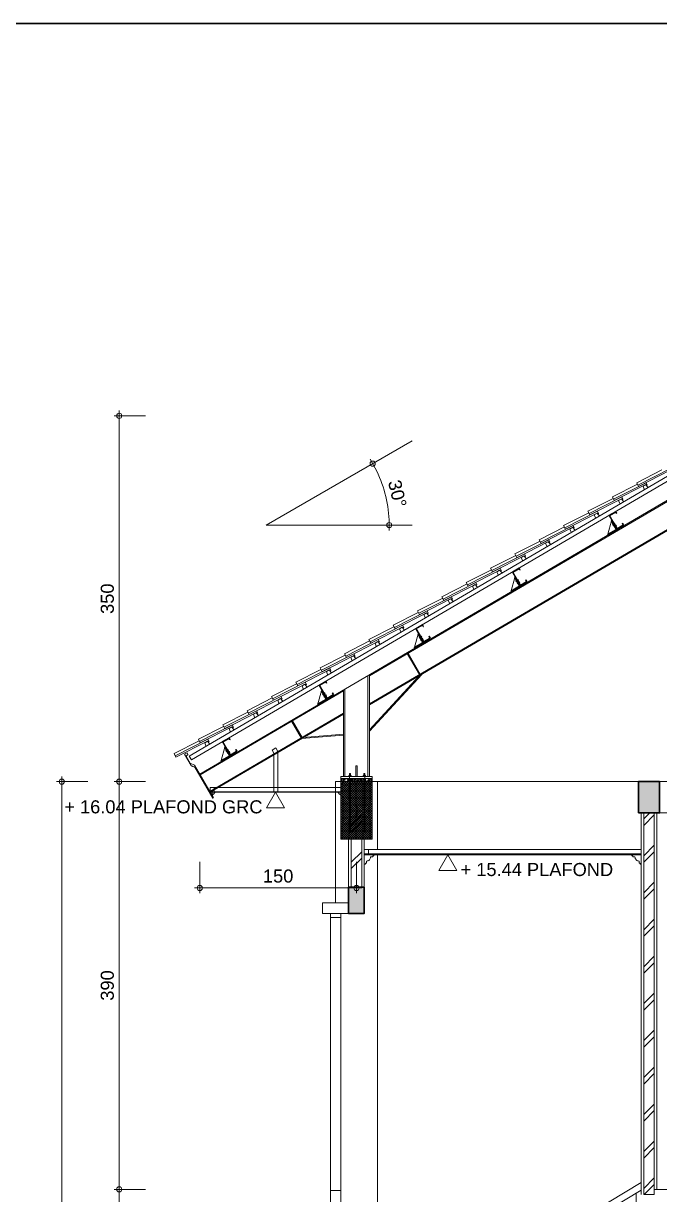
# Model space of a CAD drawing. Header units: millimetres. Extents: x -11 to 1625, y -267 to 180.
# Drawn here: x 1102.56 to 1114.73, y 39.6 to 62 of the extents above; entities that cross this region are included whole.
import ezdxf
from ezdxf.enums import TextEntityAlignment as Align

# ---------------------------------------------------------------- set-up
doc = ezdxf.new("R2010")
doc.units = ezdxf.units.MM
doc.layers.add('03-GRS', color=3, linetype='Continuous')
for name, color, linetype, lineweight in [('ars', 11, 'Continuous', 5), ('atap', 7, 'Continuous', 20), ('balok', 111, 'Continuous', 35), ('blk', 1, 'Continuous', 30), ('GEN', 11, 'Continuous', 5), ('GRS KOP', 1, 'Continuous', 35), ('kap', 71, 'Continuous', 15), ('kop', 7, 'Continuous', 20), ('kus', 63, 'Continuous', 15), ('lan', 7, 'Continuous', 15), ('not', 7, 'Continuous', 20), ('pla', 213, 'Continuous', 15), ('sol kol', 8, 'Continuous', 0), ('tem', 5, 'Continuous', 20), ('u', 6, 'Continuous', 20)]:
    doc.layers.add(name, color=color, linetype=linetype, lineweight=lineweight)
doc.styles.add('BARU', font='complex.shx')
doc.styles.add('S', font='SIMPLEX', dxfattribs={"width": 1.1})
doc.styles.get("Standard").update_dxf_attribs({"font": 'ARIALUNI.TTF'})
doc.dimstyles.new('SK 50', dxfattribs={"dimtxt": 0.25, "dimasz": 0.1, "dimexe": 0, "dimexo": 0, "dimgap": 0.1, "dimtad": 1, "dimdec": 0, "dimlfac": 50, "dimzin": 12, "dimdsep": 46, "dimtxsty": 'Standard', "dimblk": 'BULAT', "dimcen": 0.1, "dimclrd": 256, "dimclre": 256, "dimclrt": 256, "dimadec": 0, "dimazin": 3, "dimtfac": 1, "dimtdec": 0, "dimtofl": 0, "dimtmove": 0, "dimatfit": 3, "dimldrblk": 'BULAT', "dimfxl": 0, "dimtolj": 1, "dimtzin": 0, "dimlwd": -1, "dimlwe": -1, "dimarcsym": 0})

# ---------------------------------------------------------------- blocks, each defined once
blk = doc.blocks.new('kop')
at = {"layer": 'GRS KOP'}
blk.add_lwpolyline([(1, 54), (83, 54), (83, 1), (1, 1)], close=True, dxfattribs=at)
at = {"layer": 'kop', "style": 'BARU', "flags": 4}
for p, height in [((73.8, 5.4), 0.35), ((80.303, 5.382), 0.25), ((73.8, 4.9), 0.35), ((80.303, 4.882), 0.25), ((73.8, 4.4), 0.35), ((80.303, 4.382), 0.25)]:
    blk.add_attdef('-', p, '', height=height, dxfattribs=at)
at = {"layer": 'kop', "flags": 4}
for tag, p in [('AR-00', (78.057, 2.648)), ('00', (81.238, 2.647))]:
    blk.add_attdef(tag, text='', height=0.35, dxfattribs=at).set_placement(p, align=Align.MIDDLE)
blk = doc.blocks.new('BULAT')
for p, q in [((-1, 0), (1, 0)), ((0, -1), (0, 1))]:
    blk.add_line(p, q)
blk.add_circle((0, 0), 0.5)
blk = doc.blocks.new('*D94')
at = {"layer": 'Defpoints', "color": 0, "ltscale": 0.15}
for p in [(1104.891, 39.696), (1104.391, 31.776), (1104.891, 31.776)]:
    blk.add_point(p, dxfattribs=at)
at = {"layer": 'u', "ltscale": 0.15}
for p, q in [((1104.891, 39.696), (1104.391, 39.696)), ((1104.391, 39.596), (1104.391, 31.876)), ((1104.891, 31.776), (1104.391, 31.776))]:
    blk.add_line(p, q, dxfattribs=at)
at = {"layer": 'u', "ltscale": 0.15, "xscale": 0.1, "yscale": 0.1, "zscale": 0.1}
for p, rotation in [((1104.391, 39.696), 90), ((1104.391, 31.776), 270)]:
    blk.add_blockref('BULAT', p, dxfattribs=dict(at, rotation=rotation))
at = {"layer": 'u', "ltscale": 0.15, "insert": (1104.164, 35.736), "char_height": 0.25, "attachment_point": 5, "rotation": 90}
blk.add_mtext('\\A1;396', dxfattribs=at)
blk = doc.blocks.new('*D95')
at = {"layer": 'Defpoints', "color": 0, "ltscale": 0.15}
for p in [(1104.891, 47.496), (1104.391, 39.696), (1104.891, 39.696)]:
    blk.add_point(p, dxfattribs=at)
at = {"layer": 'u', "ltscale": 0.15}
for p, q in [((1104.891, 47.496), (1104.391, 47.496)), ((1104.391, 47.396), (1104.391, 39.796)), ((1104.891, 39.696), (1104.391, 39.696))]:
    blk.add_line(p, q, dxfattribs=at)
at = {"layer": 'u', "ltscale": 0.15, "xscale": 0.1, "yscale": 0.1, "zscale": 0.1}
for p, rotation in [((1104.391, 47.496), 90), ((1104.391, 39.696), 270)]:
    blk.add_blockref('BULAT', p, dxfattribs=dict(at, rotation=rotation))
at = {"layer": 'u', "ltscale": 0.15, "insert": (1104.164, 43.596), "char_height": 0.25, "attachment_point": 5, "rotation": 90}
blk.add_mtext('\\A1;390', dxfattribs=at)
blk = doc.blocks.new('*D96')
at = {"layer": 'Defpoints', "color": 0, "ltscale": 0.15}
for p in [(1104.891, 54.493), (1104.391, 47.496), (1104.891, 47.496)]:
    blk.add_point(p, dxfattribs=at)
at = {"layer": 'u', "ltscale": 0.15}
for p, q in [((1104.891, 54.493), (1104.391, 54.493)), ((1104.391, 54.393), (1104.391, 47.596)), ((1104.891, 47.496), (1104.391, 47.496))]:
    blk.add_line(p, q, dxfattribs=at)
at = {"layer": 'u', "ltscale": 0.15, "xscale": 0.1, "yscale": 0.1, "zscale": 0.1}
for p, rotation in [((1104.391, 54.493), 90), ((1104.391, 47.496), 270)]:
    blk.add_blockref('BULAT', p, dxfattribs=dict(at, rotation=rotation))
at = {"layer": 'u', "ltscale": 0.15, "insert": (1104.164, 50.995), "char_height": 0.25, "attachment_point": 5, "rotation": 90}
blk.add_mtext('\\A1;350', dxfattribs=at)
blk = doc.blocks.new('*D98')
at = {"layer": 'Defpoints', "color": 0, "ltscale": 0.15}
for p in [(1103.791, 47.496), (1103.291, 15.216), (1103.791, 15.216)]:
    blk.add_point(p, dxfattribs=at)
at = {"layer": 'u', "ltscale": 0.15}
for p, q in [((1103.791, 47.496), (1103.291, 47.496)), ((1103.291, 47.396), (1103.291, 15.316)), ((1103.791, 15.216), (1103.291, 15.216))]:
    blk.add_line(p, q, dxfattribs=at)
at = {"layer": 'u', "ltscale": 0.15, "xscale": 0.1, "yscale": 0.1, "zscale": 0.1}
for p, rotation in [((1103.291, 47.496), 90), ((1103.291, 15.216), 270)]:
    blk.add_blockref('BULAT', p, dxfattribs=dict(at, rotation=rotation))
at = {"layer": 'u', "ltscale": 0.15, "insert": (1103.064, 31.356), "char_height": 0.25, "attachment_point": 5, "rotation": 90}
blk.add_mtext('\\A1;1614', dxfattribs=at)
blk = doc.blocks.new('PEILA')
blk.add_lwpolyline([(-0.188, -0.325), (0.188, -0.325), (0, 0)], close=True)
at = {"style": 'S', "width": 1.1, "flags": 4}
blk.add_attdef('CAT', (0.265, -0.289), '', height=0.2, dxfattribs=at)
blk = doc.blocks.new('*D181')
at = {"layer": 'Defpoints', "color": 0, "ltscale": 0.15}
for p in [(1105.932, 45.961), (1108.932, 45.961), (1108.932, 45.461)]:
    blk.add_point(p, dxfattribs=at)
at = {"layer": 'u', "ltscale": 0.15}
for p, q in [((1105.932, 45.961), (1105.932, 45.461)), ((1108.932, 45.961), (1108.932, 45.461)), ((1106.032, 45.461), (1108.832, 45.461))]:
    blk.add_line(p, q, dxfattribs=at)
at = {"layer": 'u', "ltscale": 0.15, "xscale": 0.1, "yscale": 0.1, "zscale": 0.1, "rotation": 180}
blk.add_blockref('BULAT', (1105.932, 45.461), dxfattribs=at)
at = {"layer": 'u', "ltscale": 0.15, "xscale": 0.1, "yscale": 0.1, "zscale": 0.1}
blk.add_blockref('BULAT', (1108.932, 45.461), dxfattribs=at)
at = {"layer": 'u', "ltscale": 0.15, "insert": (1107.432, 45.688), "char_height": 0.25, "attachment_point": 5}
blk.add_mtext('\\A1;150', dxfattribs=at)
blk = doc.blocks.new('*D3232')
at = {"layer": 'Defpoints', "color": 0}
for p in [(1109.998, 54.016), (1109.416, 53.207), (1107.202, 52.402), (1107.202, 52.402), (1109.998, 52.402)]:
    blk.add_point(p, dxfattribs=at)
at = {"layer": 'u'}
blk.add_arc((1107.202, 52.402), 2.355, 2.4329, 27.5671, dxfattribs=at)
at = {"layer": 'u', "xscale": 0.1, "yscale": 0.1, "zscale": 0.1}
for p, rotation in [((1109.242, 53.579), 118.7835690511752), ((1109.558, 52.402), 271.2164309488222)]:
    blk.add_blockref('BULAT', p, dxfattribs=dict(at, rotation=rotation))
at = {"layer": 'u', "insert": (1109.714, 53.004), "char_height": 0.25, "attachment_point": 5, "rotation": 283.4717}
blk.add_mtext('\\A1;30°', dxfattribs=at)
blk = doc.blocks.new('A$C58C93239')
at = {"layer": '03-GRS'}
for p, q in [((-662, 1348), (-12, 1721)), ((-662, 1348), (-12, 1721)), ((83, 46), (-662, 1348)), ((83, 46), (-662, 1348)), ((-619, 1336), (-23, 1677)), ((-619, 1336), (-23, 1677)), ((94, 90), (-619, 1336)), ((94, 90), (-619, 1336)), ((60, 1531), (-23, 1677)), ((60, 1531), (-23, 1677)), ((88, 1547), (-12, 1721)), ((88, 1547), (-12, 1721)), ((60, 1531), (88, 1547)), ((60, 1531), (88, 1547)), ((-444, 805), (-374, 845)), ((-444, 805), (-374, 845)), ((3, 24), (-444, 805)), ((3, 24), (-444, 805)), ((-267, 399), (-74, 510)), ((-267, 399), (-74, 510)), ((83, 46), (734, 419)), ((83, 46), (734, 419)), ((122, -23), (83, 46)), ((122, -23), (83, 46)), ((94, 90), (690, 431)), ((94, 90), (690, 431)), ((606, 577), (634, 593)), ((606, 577), (634, 593)), ((690, 431), (606, 577)), ((690, 431), (606, 577)), ((734, 419), (634, 593)), ((734, 419), (634, 593)), ((-785, -450), (-4, -3)), ((-785, -450), (-4, -3)), ((-746, -520), (-785, -450)), ((-746, -520), (-785, -450)), ((-746, -520), (122, -23)), ((-746, -520), (122, -23))]:
    blk.add_line(p, q, dxfattribs=at)
blk.add_ellipse((-14, 14), major_axis=(-14.1, 14.1), ratio=1, start_param=2.8759802, end_param=4.4467765, dxfattribs=at)
blk.add_ellipse((-14, 14), major_axis=(-14.1, 14.1), ratio=1, start_param=2.8759802, end_param=4.4467765, dxfattribs=at)
at = {"layer": 'atap', "color": 2}
for p, q in [((-444, 805), (-785, -450)), ((-327, 503), (-133, 614)), ((-327, 503), (-267, 399)), ((-267, 399), (-74, 510)), ((-208, 295), (-14, 406)), ((-208, 295), (-14, 406)), ((-208, 295), (-148, 191)), ((-148, 191), (46, 302)), ((-133, 614), (-74, 510)), ((-14, 406), (46, 302))]:
    blk.add_line(p, q, dxfattribs=at)
blk = doc.blocks.new('GORDING 150')
at = {"layer": 'balok', "color": 1, "ltscale": 0.5, "xscale": 0.09999999997671699, "yscale": 0.09999999997671699, "zscale": 0.09999999997671699}
blk.add_blockref('A$C58C93239', (13, -48), dxfattribs=at)

msp = doc.modelspace()

# ---------------------------------------------------------------- hatches: boundary and pattern name
at = {"layer": 'ars', "ltscale": 10}
h = msp.add_hatch(dxfattribs=at)
h.set_pattern_fill('ANSI31', color=256, scale=0.2, style=0)
h.set_pattern_definition([(45, (118.481368, 193.699573), (-0.0176776695, 0.0176776695), [])])
h.paths.add_polyline_path([(1109.1199808, 47.5559917), (1108.7439808, 47.5559917), (1108.7439808, 47.4959917), (1109.1199808, 47.4959917)])
h.paths.add_polyline_path([(1108.6317676, 47.5559917), (1108.6317676, 47.4959917), (1108.7199807, 47.4959917), (1108.7199808, 47.5559917)])
h.paths.add_polyline_path([(1109.2317676, 47.4959917), (1109.2317676, 47.5559917), (1109.1439808, 47.5559917), (1109.1439807, 47.4959917)])
h = msp.add_hatch(dxfattribs=at)
h.set_pattern_fill('ANSI37,_O', color=256, scale=0.01)
h.set_pattern_definition([(45, (-3063.956358, -698.562267), (-0.0224506403, 0.0224506403), []), (135, (-3063.956358, -698.562267), (-0.0224506403, -0.0224506403), [])])
h.paths.add_polyline_path([(1108.6317676, 46.3959917), (1109.2317676, 46.3959917), (1109.2317676, 47.4959917), (1108.6317676, 47.4959917)])
at = {"layer": 'ars'}
h = msp.add_hatch(dxfattribs=at)
h.set_pattern_fill('TEMBOK', color=256, scale=0.5)
h.set_pattern_definition([(45, (1080.9402, -56.182), (-0.3535534, 0.3535534), []), (45, (1081.0652, -56.182), (-0.3535534, 0.3535534), [])])
h.paths.add_polyline_path([(1108.8317676, 45.4759917), (1108.8317676, 46.8959917), (1109.0317676, 46.8959917), (1109.0317676, 45.4759917)])
h = msp.add_hatch(dxfattribs=at)
h.set_pattern_fill('TEMBOK', color=256, scale=0.5)
h.set_pattern_definition([(45, (1086.5402, -58.182), (-0.3535534, 0.3535534), []), (45, (1086.6652, -58.182), (-0.3535534, 0.3535534), [])])
h.paths.add_polyline_path([(1114.4317676, 39.5959917), (1114.4317676, 46.8959917), (1114.6317676, 46.8959917), (1114.6317676, 39.5959917)])
at = {"layer": 'sol kol'}
h = msp.add_hatch(color=256, dxfattribs=at)
h.dxf.hatch_style = 1
h.paths.add_polyline_path([(1114.3317676, 46.8959917), (1114.7317676, 46.8959917), (1114.7317676, 47.4959917), (1114.3317676, 47.4959917)])
h = msp.add_hatch(color=256, dxfattribs=at)
h.dxf.hatch_style = 1
h.paths.add_polyline_path([(1109.0817676, 45.4759917), (1108.7817676, 45.4759917), (1108.7817676, 44.9759917), (1109.0817676, 44.9759917)])

# ---------------------------------------------------------------- linework, layer by layer
at = {"layer": 'ars', "ltscale": 10}
for p, q in [((1119.6817676, 55.6869426), (1105.9317676, 47.6403775)), ((1119.6817676, 55.666087), (1109.1817676, 49.5214372)), ((1119.6817676, 55.1284744), (1109.1817676, 48.9838247)), ((1119.6817676, 55.1076188), (1109.1817676, 48.962969)), ((1110.1384449, 49.5436768), (1109.9040898, 49.9441436)), ((1110.1522541, 49.551758), (1109.917899, 49.9522248)), ((1109.1517676, 47.5959917), (1109.1517676, 49.5247367)), ((1109.1817676, 48.462969), (1110.1817676, 49.5481737)), ((1109.1817676, 47.5959917), (1109.1817676, 49.5422929)), ((1109.1817676, 48.4895315), (1110.1286426, 49.5170848)), ((1108.6817676, 49.2311521), (1105.9398488, 47.6265683)), ((1108.6817676, 47.5959917), (1108.6817676, 49.2496905)), ((1108.7117676, 47.5959917), (1108.7117676, 49.2672466)), ((1108.6817676, 48.8047698), (1106.1257166, 47.3089566)), ((1108.6817676, 48.7862314), (1106.1337978, 47.2951474)), ((1107.876165, 48.3333273), (1107.6902972, 48.650939)), ((1107.8899742, 48.3414085), (1107.7041064, 48.6590202)), ((1108.6817676, 48.4022894), (1107.9138835, 48.336862)), ((1108.6817676, 48.3862314), (1107.8817676, 48.3180676)), ((1108.9417676, 47.7959918), (1108.9217676, 47.7959917)), ((1108.9217676, 47.5959917), (1108.9217676, 47.7959917)), ((1108.9417676, 47.5959917), (1108.9417676, 47.7959918)), ((1105.9317676, 47.6403775), (1106.1337978, 47.2951474)), ((1109.2317676, 47.5959917), (1108.6317676, 47.5959917)), ((1108.6317676, 47.5559917), (1108.6317676, 47.5959917)), ((1109.2317676, 47.5559917), (1108.6317676, 47.5559917)), ((1108.6317676, 47.5559917), (1108.6317676, 47.4959917)), ((1108.8189808, 47.6511917), (1108.7949808, 47.6495917)), ((1108.8189808, 47.6479917), (1108.7949808, 47.6463917)), ((1108.7949808, 47.6432984), (1108.8189808, 47.6447917)), ((1108.7949808, 47.6400984), (1108.8189808, 47.6415917)), ((1108.7949808, 47.637005), (1108.8189808, 47.6383917)), ((1108.7949808, 47.633805), (1108.8189808, 47.6351917)), ((1108.7949808, 47.6307117), (1108.8189808, 47.6319917)), ((1108.7949808, 47.6275117), (1108.8189808, 47.6287917)), ((1108.7949808, 47.6244184), (1108.8189808, 47.6255917)), ((1108.7949808, 47.6212184), (1108.8189808, 47.6223917)), ((1108.7949808, 47.618125), (1108.8189808, 47.6191917)), ((1108.7949808, 47.614925), (1108.8189808, 47.6159917)), ((1108.7949808, 47.6118317), (1108.8189808, 47.6127917)), ((1108.8173808, 47.649485), (1108.7965808, 47.6480984)), ((1108.8173808, 47.646285), (1108.7965808, 47.6448984)), ((1108.7965808, 47.641805), (1108.8173808, 47.643085)), ((1108.7965808, 47.638605), (1108.8173808, 47.639885)), ((1108.7965808, 47.6355117), (1108.8173808, 47.636685)), ((1108.7965808, 47.6323117), (1108.8173808, 47.633485)), ((1108.7965808, 47.6292184), (1108.8173808, 47.630285)), ((1108.7965808, 47.6260184), (1108.8173808, 47.627085)), ((1108.7965808, 47.622925), (1108.8173808, 47.623885)), ((1108.7965808, 47.619725), (1108.8173808, 47.620685)), ((1108.7965808, 47.6166317), (1108.8173808, 47.617485)), ((1108.7965808, 47.6134317), (1108.8173808, 47.614285)), ((1109.0939808, 47.6511917), (1109.0699808, 47.6495917)), ((1109.0939808, 47.6479917), (1109.0699808, 47.6463917)), ((1109.0699808, 47.6432984), (1109.0939808, 47.6447917)), ((1109.0699808, 47.6400984), (1109.0939808, 47.6415917)), ((1109.0699808, 47.637005), (1109.0939808, 47.6383917)), ((1109.0699808, 47.633805), (1109.0939808, 47.6351917)), ((1109.0699808, 47.6307117), (1109.0939808, 47.6319917)), ((1109.0699808, 47.6275117), (1109.0939808, 47.6287917)), ((1109.0699808, 47.6244184), (1109.0939808, 47.6255917)), ((1109.0699808, 47.6212184), (1109.0939808, 47.6223917)), ((1109.0699808, 47.618125), (1109.0939808, 47.6191917)), ((1109.0699808, 47.614925), (1109.0939808, 47.6159917)), ((1109.0699808, 47.6118317), (1109.0939808, 47.6127917)), ((1109.0923808, 47.649485), (1109.0715808, 47.6480984)), ((1109.0923808, 47.646285), (1109.0715808, 47.6448984)), ((1109.0715808, 47.641805), (1109.0923808, 47.643085)), ((1109.0715808, 47.638605), (1109.0923808, 47.639885)), ((1109.0715808, 47.6355117), (1109.0923808, 47.636685)), ((1109.0715808, 47.6323117), (1109.0923808, 47.633485)), ((1109.0715808, 47.6292184), (1109.0923808, 47.630285)), ((1109.0715808, 47.6260184), (1109.0923808, 47.627085)), ((1109.0715808, 47.622925), (1109.0923808, 47.623885)), ((1109.0715808, 47.619725), (1109.0923808, 47.620685)), ((1109.0715808, 47.6166317), (1109.0923808, 47.617485)), ((1109.0715808, 47.6134317), (1109.0923808, 47.614285)), ((1109.2317676, 47.5559917), (1109.2317676, 47.5959917)), ((1109.2317676, 47.5559917), (1109.2317676, 47.4959917)), ((1109.2317676, 47.4959917), (1108.6317676, 47.4959917))]:
    msp.add_line(p, q, dxfattribs=at)
at = {"layer": 'ars'}
for p, q in [((1106.1337934, 47.2951549), (1108.6317676, 47.2951549)), ((1114.3817676, 46.0959917), (1109.0817676, 46.0959917))]:
    msp.add_line(p, q, dxfattribs=at)
for points in [[(1114.5063771, 53.1291696), (1114.4674446, 53.1759056), (1114.4156583, 53.1456041), (1114.4373288, 53.0887676)], [(1114.0403878, 52.8565068), (1114.0014552, 52.9032428), (1113.9496689, 52.8729412), (1113.9713394, 52.8161047)], [(1113.5743984, 52.5838439), (1113.5354658, 52.6305799), (1113.4836796, 52.6002784), (1113.5053501, 52.5434419)], [(1113.108409, 52.3111811), (1113.0694765, 52.3579171), (1113.0176902, 52.3276156), (1113.0393607, 52.2707791)], [(1112.6424197, 52.0385183), (1112.6034871, 52.0852543), (1112.5517009, 52.0549527), (1112.5733713, 51.9981162)], [(1112.1764303, 51.7658554), (1112.1374978, 51.8125914), (1112.0857115, 51.7822899), (1112.107382, 51.7254534)], [(1111.710441, 51.4931926), (1111.6715084, 51.5399286), (1111.6197221, 51.5096271), (1111.6413926, 51.4527906)], [(1111.2444516, 51.2205298), (1111.205519, 51.2672658), (1111.1537328, 51.2369642), (1111.1754033, 51.1801277)], [(1110.7784622, 50.9478669), (1110.7395297, 50.9946029), (1110.6877434, 50.9643014), (1110.7094139, 50.9074649)], [(1110.3124729, 50.6752041), (1110.2735403, 50.7219401), (1110.221754, 50.6916386), (1110.2434245, 50.6348021)], [(1109.8464835, 50.4025413), (1109.807551, 50.4492773), (1109.7557647, 50.4189757), (1109.7774352, 50.3621392)], [(1109.3804942, 50.1298784), (1109.3415616, 50.1766144), (1109.2897753, 50.1463129), (1109.3114458, 50.0894764)], [(1108.9145048, 49.8572156), (1108.8755722, 49.9039516), (1108.823786, 49.8736501), (1108.8454565, 49.8168136)], [(1108.4485154, 49.5845528), (1108.4095829, 49.6312888), (1108.3577966, 49.6009872), (1108.3794671, 49.5441507)], [(1107.9825261, 49.3118899), (1107.9435935, 49.3586259), (1107.8918072, 49.3283244), (1107.9134777, 49.2714879)], [(1107.5165367, 49.0392271), (1107.4776042, 49.0859631), (1107.4258179, 49.0556616), (1107.4474884, 48.9988251)], [(1107.0505474, 48.7665643), (1107.0116148, 48.8133003), (1106.9598285, 48.7829987), (1106.981499, 48.7261622)], [(1106.584558, 48.4939014), (1106.5456254, 48.5406374), (1106.4938392, 48.5103359), (1106.5155096, 48.4534994)], [(1106.1185686, 48.2212386), (1106.0796361, 48.2679746), (1106.0278498, 48.2376731), (1106.0495203, 48.1808366)], [(1109.0317676, 46.3959917), (1109.0317676, 45.4759917), (1108.8317676, 45.4759917), (1108.8317676, 46.3959917)]]:
    msp.add_lwpolyline(points, dxfattribs=at)
at = {"layer": 'ars', "ltscale": 10}
msp.add_lwpolyline([(1106.1847464, 47.1796731), (1105.836412, 47.7746508, -0.4142135624), (1105.8227307, 47.7782316, -0.296440068), (1105.7800889, 47.7996251), (1105.7714579, 47.7945749), (1105.7664076, 47.8032059), (1105.6401513, 48.018982), (1105.6919375, 48.0492836), (1105.7049398, 48.0151816), (1105.6740336, 47.9808771), (1105.7513413, 47.8487557), (1105.8333447, 47.8076143), (1106.1971367, 47.1869328)], format="xyb", close=True, dxfattribs=at)
for points in [[(1105.9317676, 47.6403775), (1106.1337978, 47.2951474)], [(1108.7949808, 47.6111917), (1108.7949801, 46.5251295)], [(1108.8174808, 47.6111917), (1108.8189808, 47.6127917), (1108.8173808, 47.614285), (1108.8189808, 47.6159917), (1108.8173808, 47.617485), (1108.8189808, 47.6191917), (1108.8173808, 47.620685), (1108.8189808, 47.6223917), (1108.8173808, 47.623885), (1108.8189808, 47.6255917), (1108.8173808, 47.627085), (1108.8189808, 47.6287917), (1108.8173808, 47.630285), (1108.8189808, 47.6319917), (1108.8173808, 47.633485), (1108.8189808, 47.6351917), (1108.8173808, 47.636685), (1108.8189808, 47.6383917), (1108.8173808, 47.639885), (1108.8189808, 47.6415917), (1108.8173808, 47.643085), (1108.8189808, 47.6447917), (1108.8173808, 47.646285), (1108.8189808, 47.6479917), (1108.8173808, 47.649485), (1108.8189808, 47.6511917), (1108.7965808, 47.6511917), (1108.7949808, 47.6495917), (1108.7965808, 47.6480984), (1108.7949808, 47.6463917), (1108.7965808, 47.6448984), (1108.7949808, 47.6432984), (1108.7965808, 47.641805), (1108.7949808, 47.6400984), (1108.7965808, 47.638605), (1108.7949808, 47.637005), (1108.7965808, 47.6355117), (1108.7949808, 47.633805), (1108.7965808, 47.6323117), (1108.7949808, 47.6307117), (1108.7965808, 47.6292184), (1108.7949808, 47.6275117), (1108.7965808, 47.6260184), (1108.7949808, 47.6244184), (1108.7965808, 47.622925), (1108.7949808, 47.6212184), (1108.7965808, 47.619725), (1108.7949808, 47.618125), (1108.7965808, 47.6166317), (1108.7949808, 47.614925), (1108.7965808, 47.6134317), (1108.7949808, 47.6118317), (1108.7956665, 47.6111917)], [(1108.8189802, 46.5251295), (1108.8189808, 47.5559917)], [(1108.8189808, 47.5959917), (1108.8189808, 47.6111917)], [(1109.0699802, 46.5251294), (1109.0699808, 47.5559917)], [(1109.0924808, 47.6111917), (1109.0939808, 47.6127917), (1109.0923808, 47.614285), (1109.0939808, 47.6159917), (1109.0923808, 47.617485), (1109.0939808, 47.6191917), (1109.0923808, 47.620685), (1109.0939808, 47.6223917), (1109.0923808, 47.623885), (1109.0939808, 47.6255917), (1109.0923808, 47.627085), (1109.0939808, 47.6287917), (1109.0923808, 47.630285), (1109.0939808, 47.6319917), (1109.0923808, 47.633485), (1109.0939808, 47.6351917), (1109.0923808, 47.636685), (1109.0939808, 47.6383917), (1109.0923808, 47.639885), (1109.0939808, 47.6415917), (1109.0923808, 47.643085), (1109.0939808, 47.6447917), (1109.0923808, 47.646285), (1109.0939808, 47.6479917), (1109.0923808, 47.649485), (1109.0939808, 47.6511917), (1109.0715808, 47.6511917), (1109.0699808, 47.6495917), (1109.0715808, 47.6480984), (1109.0699808, 47.6463917), (1109.0715808, 47.6448984), (1109.0699808, 47.6432984), (1109.0715808, 47.641805), (1109.0699808, 47.6400984), (1109.0715808, 47.638605), (1109.0699808, 47.637005), (1109.0715808, 47.6355117), (1109.0699808, 47.633805), (1109.0715808, 47.6323117), (1109.0699808, 47.6307117), (1109.0715808, 47.6292184), (1109.0699808, 47.6275117), (1109.0715808, 47.6260184), (1109.0699808, 47.6244184), (1109.0715808, 47.622925), (1109.0699808, 47.6212184), (1109.0715808, 47.619725), (1109.0699808, 47.618125), (1109.0715808, 47.6166317), (1109.0699808, 47.614925), (1109.0715808, 47.6134317), (1109.0699808, 47.6118317), (1109.0706665, 47.6111917)], [(1109.0699808, 47.5959917), (1109.0699808, 47.6111917)], [(1109.0939808, 47.6111917), (1109.0939802, 46.5251294)]]:
    msp.add_lwpolyline(points, dxfattribs=at)
for points in [[(1108.7789808, 47.5959917), (1108.7789808, 47.5991917), (1108.8349808, 47.5991917), (1108.8349808, 47.5959917)], [(1108.7969808, 47.6096917), (1108.7894808, 47.6111917), (1108.7869808, 47.6096917), (1108.7869808, 47.6006917), (1108.7894808, 47.5991917), (1108.7969808, 47.6006917)], [(1108.7869808, 47.6111917), (1108.7869808, 47.5991917), (1108.8269808, 47.5991917), (1108.8269808, 47.6111917)], [(1108.8119808, 47.6111917), (1108.8069808, 47.6111917), (1108.8019808, 47.6111917), (1108.7969808, 47.6096917), (1108.7969808, 47.6006917), (1108.8019808, 47.5991917), (1108.8069808, 47.5991917), (1108.8119808, 47.5991917), (1108.8169808, 47.6006917), (1108.8169808, 47.6096917)], [(1108.8169808, 47.6096917), (1108.8244808, 47.6111917), (1108.8269808, 47.6096917), (1108.8269808, 47.6006917), (1108.8244808, 47.5991917), (1108.8169808, 47.6006917)], [(1109.0539808, 47.5959917), (1109.0539808, 47.5991917), (1109.1099808, 47.5991917), (1109.1099808, 47.5959917)], [(1109.0719808, 47.6096917), (1109.0644808, 47.6111917), (1109.0619808, 47.6096917), (1109.0619808, 47.6006917), (1109.0644808, 47.5991917), (1109.0719808, 47.6006917)], [(1109.1019808, 47.6111917), (1109.1019808, 47.5991917), (1109.0619808, 47.5991917), (1109.0619808, 47.6111917)], [(1109.0769808, 47.6111917), (1109.0819808, 47.6111917), (1109.0869808, 47.6111917), (1109.0919808, 47.6096917), (1109.0919808, 47.6006917), (1109.0869808, 47.5991917), (1109.0819808, 47.5991917), (1109.0769808, 47.5991917), (1109.0719808, 47.6006917), (1109.0719808, 47.6096917)], [(1109.0919808, 47.6096917), (1109.0994808, 47.6111917), (1109.1019808, 47.6096917), (1109.1019808, 47.6006917), (1109.0994808, 47.5991917), (1109.0919808, 47.6006917)], [(1108.6317676, 46.3959917), (1109.2317676, 46.3959917), (1109.2317676, 47.4959917), (1108.6317676, 47.4959917)]]:
    msp.add_lwpolyline(points, close=True, dxfattribs=at)
at = {"layer": 'ars'}
msp.add_lwpolyline([(1114.4317676, 39.5959917), (1114.4317676, 46.8959917), (1114.6317676, 46.8959917), (1114.6317676, 39.5959917)], close=True, dxfattribs=at)
at = {"layer": 'blk'}
for points in [[(1114.3317676, 46.8959917), (1114.7317676, 46.8959917), (1114.7317676, 47.4959917), (1114.3317676, 47.4959917)], [(1108.7817676, 44.9759917), (1109.0817676, 44.9759917), (1109.0817676, 45.4759917), (1108.7817676, 45.4759917)]]:
    msp.add_lwpolyline(points, close=True, dxfattribs=at)
at = {"layer": 'GEN', "color": 11}
for p, q in [((1114.3173205, 53.1698354), (1114.9414462, 53.4868008)), ((1113.8513311, 52.8971726), (1114.4754568, 53.2141379)), ((1113.3853417, 52.6245097), (1114.0094675, 52.9414751)), ((1112.9193524, 52.3518469), (1113.5434781, 52.6688123)), ((1112.453363, 52.0791841), (1113.0774888, 52.3961494)), ((1111.9873737, 51.8065212), (1112.6114994, 52.1234866)), ((1111.5213843, 51.5338584), (1112.14551, 51.8508238)), ((1111.0553949, 51.2611956), (1111.6795207, 51.5781609)), ((1110.5894056, 50.9885327), (1111.2135313, 51.3054981)), ((1110.1234162, 50.7158699), (1110.747542, 51.0328353)), ((1109.6574269, 50.4432071), (1110.2815526, 50.7601724)), ((1109.1914375, 50.1705442), (1109.8155632, 50.4875096)), ((1108.7254481, 49.8978814), (1109.3495739, 50.2148468)), ((1108.2594588, 49.6252186), (1108.8835845, 49.9421839)), ((1107.7934694, 49.3525557), (1108.4175952, 49.6695211)), ((1107.32748, 49.0798929), (1107.9516058, 49.3968583)), ((1106.8614907, 48.8072301), (1107.4856164, 49.1241954)), ((1106.3955013, 48.5345672), (1107.0196271, 48.8515326)), ((1105.9288941, 48.2629603), (1106.5530199, 48.5799257)), ((1105.4627719, 47.9905245), (1106.0868977, 48.3074898))]:
    msp.add_line(p, q, dxfattribs=at)
for points in [[(1114.7752068, 53.4584537), (1114.2946801, 53.2144158), (1114.3309047, 53.1430871), (1114.9371983, 53.4509964), (1114.9462544, 53.4331642), (1114.9640866, 53.4422204), (1114.9414462, 53.4868008)], [(1114.3092174, 53.1857908), (1113.8286907, 52.941753), (1113.8649153, 52.8704243), (1114.4712089, 53.1783335), (1114.4802651, 53.1605014), (1114.4980972, 53.1695575), (1114.4754568, 53.2141379)], [(1113.843228, 52.913128), (1113.3627014, 52.6690901), (1113.398926, 52.5977615), (1114.0052196, 52.9056707), (1114.0142757, 52.8878385), (1114.0321079, 52.8968947), (1114.0094675, 52.9414751)], [(1113.3772387, 52.6404652), (1112.896712, 52.3964273), (1112.9329366, 52.3250986), (1113.5392302, 52.6330079), (1113.5482863, 52.6151757), (1113.5661185, 52.6242318), (1113.5434781, 52.6688123)], [(1112.9112493, 52.3678023), (1112.4307226, 52.1237645), (1112.4669472, 52.0524358), (1113.0732408, 52.360345), (1113.082297, 52.3425129), (1113.1001292, 52.351569), (1113.0774888, 52.3961494)], [(1112.44526, 52.0951395), (1111.9647333, 51.8511016), (1112.0009579, 51.779773), (1112.6072515, 52.0876822), (1112.6163076, 52.06985), (1112.6341398, 52.0789062), (1112.6114994, 52.1234866)], [(1111.9792706, 51.8224767), (1111.4987439, 51.5784388), (1111.5349685, 51.5071101), (1112.1412621, 51.8150194), (1112.1503183, 51.7971872), (1112.1681504, 51.8062433), (1112.14551, 51.8508238)], [(1111.5132812, 51.5498138), (1111.0327545, 51.305776), (1111.0689792, 51.2344473), (1111.6752728, 51.5423565), (1111.6843289, 51.5245244), (1111.7021611, 51.5335805), (1111.6795207, 51.5781609)], [(1111.0472919, 51.277151), (1110.5667652, 51.0331131), (1110.6029898, 50.9617845), (1111.2092834, 51.2696937), (1111.2183395, 51.2518615), (1111.2361717, 51.2609177), (1111.2135313, 51.3054981)], [(1110.5813025, 51.0044882), (1110.1007758, 50.7604503), (1110.1370004, 50.6891216), (1110.743294, 50.9970309), (1110.7523502, 50.9791987), (1110.7701823, 50.9882548), (1110.747542, 51.0328353)], [(1110.1153132, 50.7318253), (1109.6347865, 50.4877875), (1109.6710111, 50.4164588), (1110.2773047, 50.724368), (1110.2863608, 50.7065359), (1110.304193, 50.715592), (1110.2815526, 50.7601724)], [(1109.6493238, 50.4591625), (1109.1687971, 50.2151246), (1109.2050217, 50.143796), (1109.8113153, 50.4517052), (1109.8203715, 50.433873), (1109.8382036, 50.4429292), (1109.8155632, 50.4875096)], [(1109.1833344, 50.1864997), (1108.7028077, 49.9424618), (1108.7390324, 49.8711331), (1109.3453259, 50.1790424), (1109.3543821, 50.1612102), (1109.3722143, 50.1702663), (1109.3495739, 50.2148468)], [(1108.7173451, 49.9138368), (1108.2368184, 49.669799), (1108.273043, 49.5984703), (1108.8793366, 49.9063795), (1108.8883927, 49.8885474), (1108.9062249, 49.8976035), (1108.8835845, 49.9421839)], [(1108.2513557, 49.641174), (1107.770829, 49.3971361), (1107.8070536, 49.3258075), (1108.4133472, 49.6337167), (1108.4224034, 49.6158845), (1108.4402355, 49.6249407), (1108.4175952, 49.6695211)], [(1107.7853664, 49.3685112), (1107.3048397, 49.1244733), (1107.3410643, 49.0531446), (1107.9473579, 49.3610539), (1107.956414, 49.3432217), (1107.9742462, 49.3522778), (1107.9516058, 49.3968583)], [(1107.319377, 49.0958483), (1106.8388503, 48.8518105), (1106.8750749, 48.7804818), (1107.4813685, 49.088391), (1107.4904247, 49.0705589), (1107.5082568, 49.079615), (1107.4856164, 49.1241954)], [(1106.8533876, 48.8231855), (1106.3728609, 48.5791476), (1106.4090856, 48.507819), (1107.0153791, 48.8157282), (1107.0244353, 48.797896), (1107.0422675, 48.8069522), (1107.0196271, 48.8515326)], [(1106.3867944, 48.5515857), (1105.9062537, 48.3075408), (1105.9424783, 48.2362121), (1106.5487719, 48.5441213), (1106.5578281, 48.5262891), (1106.5756602, 48.5353453), (1106.5530199, 48.5799257)], [(1105.9206722, 48.2791498), (1105.4401316, 48.0351049), (1105.4763562, 47.9637762), (1106.0826498, 48.2716854), (1106.0917059, 48.2538533), (1106.1095381, 48.2629094), (1106.0868977, 48.3074898)]]:
    msp.add_lwpolyline(points, dxfattribs=at)
at = {"layer": 'kap'}
msp.add_lwpolyline([(1119.9317676, 56.198312), (1105.7713846, 47.9126934), (1105.7308935, 47.9816896), (1119.9317676, 56.2910006)], dxfattribs=at)
at = {"layer": 'kus'}
for p, q in [((1108.4317676, 44.9759917), (1108.4317676, 19.8959917)), ((1108.4317676, 44.8959917), (1108.6317676, 44.8959917)), ((1108.6317676, 44.9759917), (1108.6317676, 19.8959917)), ((1108.4317676, 39.6759917), (1108.6317676, 39.6759917))]:
    msp.add_line(p, q, dxfattribs=at)
at = {"layer": 'lan'}
for p, q in [((1117.7317676, 46.8959917), (1114.7317676, 46.8959917)), ((1114.3817676, 39.8259917), (1111.2317676, 37.9359917)), ((1114.3817676, 39.6802179), (1111.3539705, 37.8635397)), ((1114.6317676, 39.6959917), (1123.9317676, 39.6959917)), ((1114.2817676, 37.5359917), (1114.2817676, 39.6202179))]:
    msp.add_line(p, q, dxfattribs=at)
for points in [[(1106.2222529, 47.2818216), (1106.2222529, 47.2884883), (1106.2289196, 47.2884883), (1106.2289196, 47.2951549), (1106.1689196, 47.2951549), (1106.1689196, 47.2351549), (1106.1755862, 47.2351549), (1106.1755862, 47.2418216), (1106.1822529, 47.2418216), (1106.1822529, 47.2551549, 0.4142135624), (1106.2089196, 47.2818216)], [(1108.5784342, 47.2818216), (1108.5784342, 47.2884883), (1108.5717676, 47.2884883), (1108.5717676, 47.2951549), (1108.6317676, 47.2951549), (1108.6317676, 47.2351549), (1108.6251009, 47.2351549), (1108.6251009, 47.2418216), (1108.6184342, 47.2418216), (1108.6184342, 47.2551549, -0.4142135624), (1108.5917676, 47.2818216)], [(1109.2417676, 46.0559917), (1109.2417676, 46.0759917), (1109.2617676, 46.0759917), (1109.2617676, 46.0959917), (1109.0817676, 46.0959917), (1109.0817676, 45.9159917), (1109.1017676, 45.9159917), (1109.1017676, 45.9359917), (1109.1217676, 45.9359917), (1109.1217676, 45.9759917, 0.4142135624), (1109.2017676, 46.0559917)], [(1114.2217676, 46.0559917), (1114.2217676, 46.0759917), (1114.2017676, 46.0759917), (1114.2017676, 46.0959917), (1114.3817676, 46.0959917), (1114.3817676, 45.9159917), (1114.3617676, 45.9159917), (1114.3617676, 45.9359917), (1114.3417676, 45.9359917), (1114.3417676, 45.9759917, -0.4142135624), (1114.2617676, 46.0559917)]]:
    msp.add_lwpolyline(points, format="xyb", close=True, dxfattribs=at)
at = {"layer": 'pla'}
for p, q in [((1107.3186146, 48.0997364), (1107.3878966, 48.1397364)), ((1107.3586146, 48.0304544), (1107.3186146, 48.0997364)), ((1107.3476618, 48.0240447), (1107.3476618, 47.3031549)), ((1107.4278966, 48.0704544), (1107.3878966, 48.1397364)), ((1107.4276618, 48.0708611), (1107.4276618, 47.3031549)), ((1106.1291118, 47.3831549), (1108.6317676, 47.3831549)), ((1106.1291118, 47.3031549), (1106.1291118, 47.3831549)), ((1106.1291118, 47.3031549), (1108.6317676, 47.3031549)), ((1106.2091118, 47.3031549), (1106.2091118, 47.3831549)), ((1114.3817676, 46.1959917), (1109.0817676, 46.1959917)), ((1109.1617676, 46.1159917), (1109.1617676, 46.1959917)), ((1114.3817676, 46.1159917), (1109.0817676, 46.1159917))]:
    msp.add_line(p, q, dxfattribs=at)
at = {"layer": 'tem'}
for p, q in [((1108.5317676, 47.4959917), (1108.5317676, 45.1759917)), ((1123.9317676, 47.4959917), (1108.5317676, 47.4959917)), ((1109.3317676, 47.4959917), (1109.3317676, 46.1959917)), ((1114.3817676, 46.8959917), (1114.3817676, 39.5959917)), ((1114.6817676, 39.6959917), (1114.6817676, 46.8959917)), ((1108.7817676, 46.3959917), (1108.7817676, 45.4759917)), ((1109.0817676, 45.4759917), (1109.0817676, 46.3959917)), ((1109.3317676, 46.0959917), (1109.3317676, 35.7359917)), ((1108.2817676, 45.1759917), (1108.2817676, 44.9759917)), ((1108.2817676, 45.1759917), (1108.7817676, 45.1759917)), ((1108.2817676, 44.9759917), (1108.7817676, 44.9759917))]:
    msp.add_line(p, q, dxfattribs=at)
at = {"layer": 'u'}
for p, q in [((1107.2023678, 52.4017752), (1109.9984153, 54.0160739)), ((1109.9984153, 52.4017752), (1107.2023678, 52.4017752))]:
    msp.add_line(p, q, dxfattribs=at)

# ---------------------------------------------------------------- block references
at = {"linetype": 'Continuous', "ltscale": 5, "xscale": 0.002, "yscale": 0.002, "zscale": 0.002, "rotation": 0.2184740067863285}
for p in [(1113.8733412, 52.4175468), (1112.0233412, 51.334918), (1110.1733412, 50.2522892), (1108.3233412, 49.1696605), (1106.4733412, 48.0870317)]:
    msp.add_blockref('GORDING 150', p, dxfattribs=at)
at = {"layer": 'kop'}
msp.add_blockref('kop', (1079.214162, 7.9999999), dxfattribs=at)
at = {"layer": 'not'}
ref = msp.add_blockref('PEILA', (1107.3827805, 47.2951549), dxfattribs=dict(at, xscale=-0.9237604307034012, yscale=0.9237604307034012, zscale=0.9237604307034012))
ref.add_attrib('CAT', '+ 16.04 PLAFOND GRC ', (1103.3391282, 46.8886031), dxfattribs={"layer": '0', "height": 0.25, "flags": 4})
ref = msp.add_blockref('PEILA', (1110.6797519, 46.0959917), dxfattribs=dict(at, xscale=0.9237604307034012, yscale=0.9237604307034012, zscale=0.9237604307034012))
ref.add_attrib('CAT', '+ 15.44 PLAFOND', (1110.9230972, 45.6894398), dxfattribs={"layer": '0', "height": 0.25, "flags": 4})

# ---------------------------------------------------------------- dimensions: what is measured, and where the dimension line sits
at = {"layer": 'u', "ltscale": 0.15}
for base, p1, p2, picture, middle in [((1104.391243, 47.4959917), (1104.891243, 54.493477), (1104.891243, 47.4959917), '*D96', (1104.391243, 50.9947343)), ((1103.291243, 15.2159917), (1103.791243, 47.4959917), (1103.791243, 15.2159917), '*D98', (1103.291243, 31.3559917)), ((1104.391243, 39.6959917), (1104.891243, 47.4959917), (1104.891243, 39.6959917), '*D95', (1104.391243, 43.5959917)), ((1104.391243, 31.7759917), (1104.891243, 39.6959917), (1104.891243, 31.7759917), '*D94', (1104.391243, 35.7359917))]:
    dim = msp.add_linear_dim(base=base, p1=p1, p2=p2, angle=270, dimstyle='SK 50', dxfattribs=at)
    dim.commit()
    dim.dimension.update_dxf_attribs({"geometry": picture, "text_midpoint": middle, "dimtype": 160})
at = {"layer": 'u'}
dim = msp.add_angular_dim_2l(base=(1109.4155829, 53.2073196), line1=((1109.9984153, 52.4017752), (1107.2023678, 52.4017752)), line2=((1107.2023678, 52.4017752), (1109.9984153, 54.0160739)), dimstyle='SK 50', dxfattribs=at)
dim.commit()
dim.dimension.update_dxf_attribs({"geometry": '*D3232', "text_midpoint": (1109.4928176, 52.9504666), "dimtype": 162})
at = {"layer": 'u', "ltscale": 0.15}
dim = msp.add_linear_dim(base=(1108.9317676, 45.4605385), p1=(1105.9317676, 45.9605385), p2=(1108.9317676, 45.9605385), dimstyle='SK 50', dxfattribs=at)
dim.commit()
dim.dimension.update_dxf_attribs({"geometry": '*D181', "text_midpoint": (1107.4317676, 45.4605385), "dimtype": 160})

doc.saveas('drawing.dxf')
